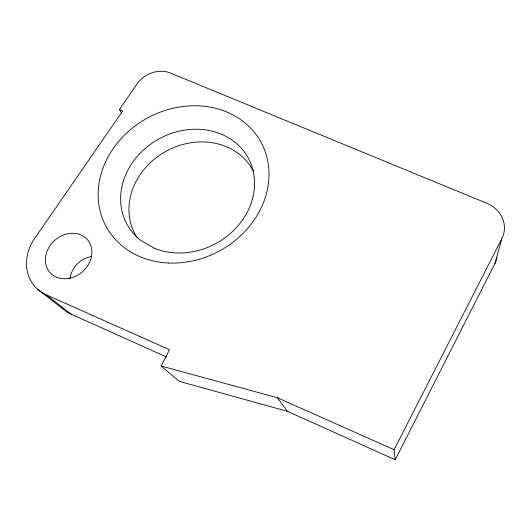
<?xml version="1.0" encoding="UTF-8"?>
<svg xmlns="http://www.w3.org/2000/svg" width="531" height="531" viewBox="0 0 531 531"><rect width="100%" height="100%" fill="white"/><g stroke="black" fill="none" stroke-linecap="round" stroke-linejoin="round"><path stroke-width="0.8" d="M119.395 109.545L122.681 110.999L33.028 240.808A45.261 38.113 -41 0 0 46.177 294.791L169.502 349.703L161.152 366.012L179.232 381.351L287.377 411.299L395.217 459.753L494.905 263.582L501.848 238.625A30.114 26.55 5.4 0 0 486.549 203.174L170.225 72.946A24.911 20.158 -26.6 0 0 137.25 83.765L119.395 109.545L121.579 113.07M395.217 459.753L394.095 449.704L501.848 238.625M161.152 366.012L277.421 397.752L394.095 449.704M61.271 307.257A42.168 36.181 -41.9 0 0 71.101 314.126L166.435 356.958M37.595 289.282L62.99 308.903M46.177 294.791L71.101 314.126M277.421 397.752L287.377 411.299M69.986 278.875A23.185 19.893 -41.9 0 1 91.823 256.5M497.003 257.329A27.891 24.917 7.2 0 1 494.905 263.582M137.011 237.549A67.052 58.264 -28.9 0 1 164.995 151.839A67.052 58.264 -28.9 0 1 253.44 171.247M154.74 248.422L140.496 240.211A69.076 59.545 -28.8 0 1 164.218 136.268A69.076 59.545 -28.8 0 1 254.382 188.213A69.076 59.545 -28.8 0 1 154.74 248.422M68.38 278.47A24.891 20.955 -41 0 0 88.909 241.691A24.891 20.955 -41 0 0 48.593 247.924A24.891 20.955 -41 0 0 68.38 278.47M168.427 263.011A88.159 75.601 -28.7 0 0 263.967 148.474A88.159 75.601 -28.7 0 0 118.367 141.79A88.159 75.601 -28.7 0 0 168.427 263.011"/></g></svg>
